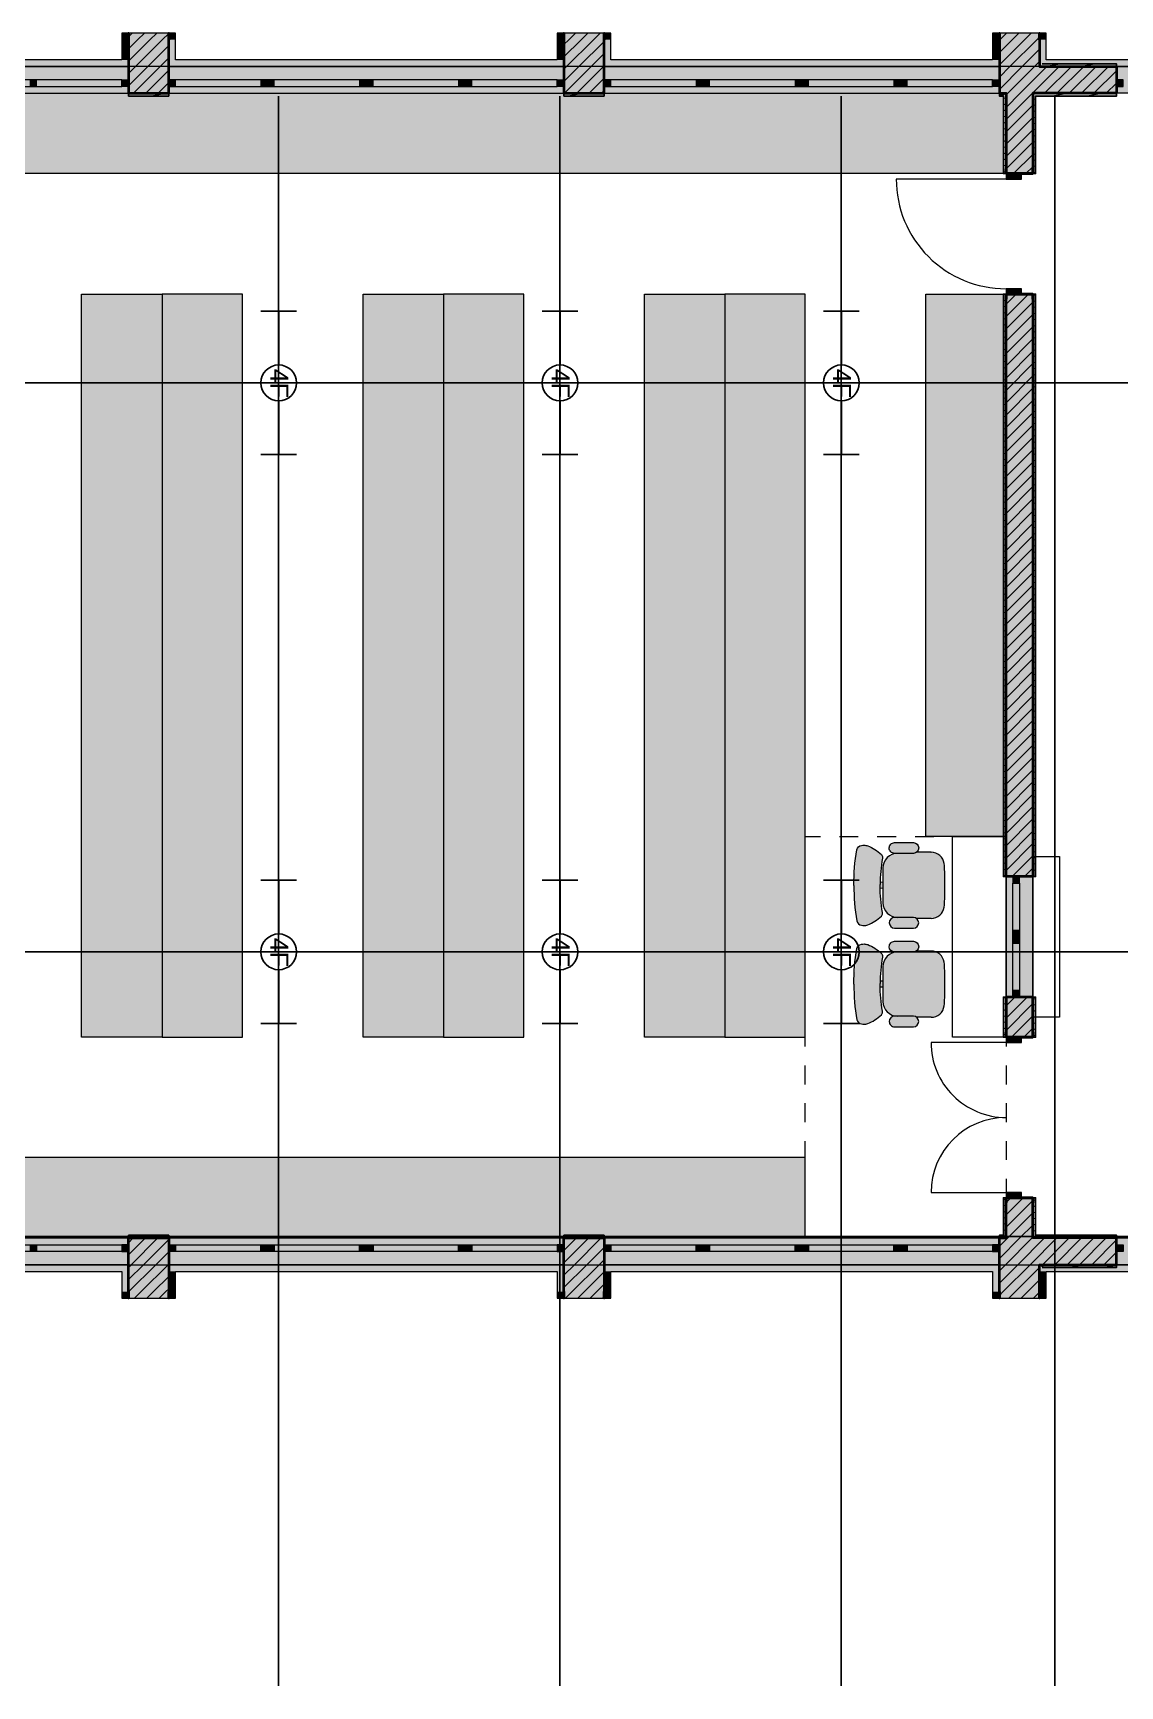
# Model space of a CAD drawing. Header units: inches. Extents: x 99 to 83418, y 65 to 21631.
# Drawn here: x 17715 to 25828, y 7742 to 20088 of the extents above; entities that cross this region are included whole.
import ezdxf

# ---------------------------------------------------------------- set-up
doc = ezdxf.new("R2010")
doc.units = ezdxf.units.IN
doc.header["$MEASUREMENT"] = 0
for name, color, linetype in [('A-Place', 50, 'Continuous'), ('lights', 1, 'Continuous'), ('PDF_Structural - Bearing', 7, 'Continuous')]:
    doc.layers.add(name, color=color, linetype=linetype)
doc.layers.add('PDF_Interior$-$Furniture$', color=7, linetype='Continuous', true_color=0x573938)
doc.styles.get("Standard").update_dxf_attribs({"font": 'arial.ttf'})

# ---------------------------------------------------------------- blocks, each defined once
blk = doc.blocks.new('4feet')
at = {"layer": 'lights'}
for p, q in [((2508, 2040), (2508, 1740)), ((3708, 2040), (3708, 1740)), ((2508, 1890), (2958, 1890)), ((3258, 1890), (3708, 1890))]:
    blk.add_line(p, q, dxfattribs=at)
blk.add_circle((3108, 1890), 150, dxfattribs=at)
at = {"layer": 'lights', "insert": (2990, 1970), "char_height": 150, "attachment_point": 1}
blk.add_mtext_dynamic_manual_height_columns('4F', width=300, gutter_width=12.5, heights=[0], dxfattribs=at)

msp = doc.modelspace()

# ---------------------------------------------------------------- hatches: boundary and pattern name
at = {"layer": 'PDF_Interior$-$Furniture$', "true_color": 0xffffff, "transparency": 33554559}
for points in [[(23863, 13456), (23866, 13449), (23869, 13443), (23874, 13437), (23879, 13432), (23885, 13429), (23892, 13426), (23899, 13424), (23910, 13422), (23922, 13422), (23934, 13424), (23945, 13427), (23999, 13454), (24047, 13492), (24050, 13496), (24053, 13500), (24055, 13505), (24056, 13510), (24056, 13515), (24055, 13520), (24038, 13700), (24059, 13699), (24059, 13592), (24060, 13572), (24065, 13553), (24074, 13536), (24085, 13520), (24099, 13507), (24116, 13496), (24133, 13488), (24152, 13484), (24152, 13482), (24146, 13482), (24139, 13482), (24132, 13480), (24126, 13477), (24120, 13473), (24115, 13468), (24111, 13462), (24108, 13456), (24106, 13449), (24106, 13442), (24106, 13436), (24108, 13429), (24111, 13423), (24115, 13417), (24120, 13412), (24126, 13408), (24132, 13405), (24139, 13403), (24146, 13403), (24286, 13403), (24293, 13403), (24300, 13405), (24306, 13408), (24312, 13412), (24317, 13417), (24321, 13423), (24324, 13430), (24325, 13437), (24326, 13444), (24325, 13451), (24323, 13457), (24320, 13464), (24315, 13469), (24310, 13474), (24417, 13475), (24435, 13476), (24452, 13480), (24468, 13488), (24482, 13498), (24495, 13511), (24505, 13525), (24512, 13541), (24516, 13558), (24521, 13722), (24516, 13885), (24512, 13903), (24505, 13919), (24495, 13933), (24482, 13946), (24468, 13956), (24452, 13963), (24435, 13968), (24417, 13969), (24310, 13970), (24315, 13974), (24320, 13980), (24323, 13986), (24325, 13993), (24326, 14000), (24325, 14007), (24324, 14014), (24321, 14021), (24317, 14027), (24312, 14032), (24306, 14036), (24300, 14039), (24293, 14041), (24286, 14041), (24146, 14041), (24139, 14041), (24132, 14039), (24126, 14036), (24120, 14032), (24115, 14027), (24111, 14021), (24108, 14015), (24106, 14008), (24106, 14001), (24106, 13994), (24108, 13988), (24111, 13981), (24115, 13976), (24120, 13971), (24126, 13967), (24132, 13964), (24139, 13962), (24146, 13961), (24152, 13961), (24152, 13960), (24133, 13956), (24116, 13948), (24099, 13937), (24085, 13924), (24074, 13908), (24065, 13890), (24060, 13872), (24059, 13852), (24059, 13745), (24038, 13744), (24055, 13924), (24056, 13929), (24056, 13934), (24055, 13939), (24053, 13944), (24050, 13948), (24047, 13952), (23999, 13990), (23945, 14017), (23934, 14020), (23922, 14022), (23910, 14022), (23899, 14020), (23892, 14018), (23885, 14015), (23879, 14012), (23874, 14007), (23869, 14001), (23866, 13995), (23863, 13988), (23842, 13722)], [(23863, 12718), (23866, 12711), (23869, 12705), (23874, 12699), (23879, 12695), (23885, 12691), (23892, 12688), (23899, 12687), (23910, 12685), (23922, 12684), (23934, 12686), (23945, 12689), (23999, 12717), (24047, 12755), (24050, 12758), (24053, 12763), (24055, 12767), (24056, 12772), (24056, 12777), (24055, 12782), (24038, 12962), (24059, 12962), (24059, 12854), (24060, 12835), (24065, 12816), (24074, 12798), (24085, 12782), (24099, 12769), (24116, 12758), (24133, 12750), (24152, 12746), (24152, 12745), (24146, 12745), (24139, 12744), (24132, 12742), (24126, 12739), (24120, 12735), (24115, 12730), (24111, 12725), (24108, 12718), (24106, 12712), (24106, 12705), (24106, 12698), (24108, 12691), (24111, 12685), (24115, 12679), (24120, 12674), (24126, 12670), (24132, 12667), (24139, 12666), (24146, 12665), (24286, 12665), (24293, 12666), (24300, 12667), (24306, 12670), (24312, 12675), (24317, 12680), (24321, 12686), (24324, 12692), (24325, 12699), (24326, 12706), (24325, 12713), (24323, 12720), (24320, 12726), (24315, 12732), (24310, 12737), (24417, 12737), (24435, 12738), (24452, 12743), (24468, 12750), (24482, 12760), (24495, 12773), (24505, 12788), (24512, 12804), (24516, 12821), (24521, 12984), (24516, 13148), (24512, 13165), (24505, 13181), (24495, 13196), (24482, 13208), (24468, 13218), (24452, 13226), (24435, 13230), (24417, 13231), (24310, 13232), (24315, 13237), (24320, 13242), (24323, 13249), (24325, 13255), (24326, 13263), (24325, 13270), (24324, 13277), (24321, 13283), (24317, 13289), (24312, 13294), (24306, 13298), (24300, 13301), (24293, 13303), (24286, 13304), (24146, 13304), (24139, 13303), (24132, 13301), (24126, 13298), (24120, 13294), (24115, 13289), (24111, 13284), (24108, 13277), (24106, 13271), (24106, 13264), (24106, 13257), (24108, 13250), (24111, 13244), (24115, 13238), (24120, 13233), (24126, 13229), (24132, 13226), (24139, 13224), (24146, 13224), (24152, 13224), (24152, 13223), (24133, 13218), (24116, 13210), (24099, 13200), (24085, 13186), (24074, 13170), (24065, 13153), (24060, 13134), (24059, 13115), (24059, 13007), (24038, 13007), (24055, 13186), (24056, 13191), (24056, 13196), (24055, 13201), (24053, 13206), (24050, 13210), (24047, 13214), (23999, 13252), (23945, 13279), (23934, 13283), (23922, 13284), (23910, 13284), (23899, 13282), (23892, 13280), (23885, 13278), (23879, 13274), (23874, 13269), (23869, 13264), (23866, 13257), (23863, 13250), (23842, 12984)]]:
    msp.add_hatch(color=7, dxfattribs=at).paths.add_polyline_path(points)

# ---------------------------------------------------------------- linework, layer by layer
at = {"layer": 'A-Place'}
for p, q in [((19548, 19618), (19548, 7742)), ((21648, 19618), (21648, 7742)), ((23748, 19618), (23748, 7742)), ((25342, 19618), (25342, 7742)), ((31678, 17475), (7459, 17475)), ((31538, 13225), (7459, 13225)), ((41009, 11100), (7459, 11100))]:
    msp.add_line(p, q, dxfattribs=at)
at = {"layer": 'PDF_Interior$-$Furniture$', "color": 126, "lineweight": 25, "true_color": 0x008060}
for points in [[(25248, 19858), (25803, 19858), (25803, 19838), (25228, 19838)], [(25248, 10868), (25803, 10868), (25803, 10888), (25228, 10888)]]:
    msp.add_lwpolyline(points, dxfattribs=at)
at = {"layer": 'PDF_Interior$-$Furniture$', "color": 121, "lineweight": 13, "true_color": 0x80ffdf}
for points in [[(25392, 19858), (25279, 19838)], [(25652, 19858), (25538, 19838)], [(25803, 19839), (25797, 19838)], [(18428, 19635), (18444, 19638)], [(18589, 19618), (18703, 19638)], [(21699, 19618), (21813, 19638)], [(25181, 19638), (25178, 19638), (25178, 19638)], [(25441, 19638), (25327, 19618)], [(25700, 19638), (25586, 19618)], [(21958, 19618), (21978, 19622)], [(24978, 19602), (24958, 19599)], [(24978, 19557), (24958, 19553)], [(24978, 19511), (24958, 19507)], [(25198, 19595), (25178, 19592)], [(25198, 19550), (25178, 19546)], [(24978, 19465), (24958, 19462)], [(24978, 19419), (24958, 19416)], [(25198, 19504), (25178, 19500)], [(25198, 19458), (25178, 19455)], [(25198, 19413), (25178, 19409)], [(24978, 19374), (24958, 19370)], [(24978, 19328), (24958, 19325)], [(24978, 19282), (24958, 19279)], [(25198, 19367), (25178, 19363)], [(25198, 19321), (25178, 19318)], [(25198, 19275), (25178, 19272)], [(24978, 19237), (24958, 19233)], [(24978, 19191), (24958, 19187)], [(24978, 19145), (24958, 19142)], [(25198, 19230), (25178, 19226)], [(25198, 19184), (25178, 19181)], [(25198, 19138), (25178, 19135)], [(24978, 19100), (24958, 19096)], [(24978, 19054), (24958, 19050)], [(25198, 19093), (25178, 19089)], [(25198, 19047), (25178, 19043)], [(24958, 18137), (24967, 18138)], [(24958, 18091), (24978, 18094)], [(24958, 18045), (24978, 18049)], [(25178, 18130), (25198, 18133)], [(25178, 18084), (25198, 18087)], [(25178, 18038), (25198, 18042)], [(24958, 17999), (24978, 18003)], [(24958, 17954), (24978, 17957)], [(24958, 17908), (24978, 17912)], [(25178, 17993), (25198, 17996)], [(25178, 17947), (25198, 17950)], [(25178, 17901), (25198, 17905)], [(24958, 17862), (24978, 17866)], [(24958, 17817), (24978, 17820)], [(25178, 17855), (25198, 17859)], [(25178, 17810), (25198, 17813)], [(24958, 17771), (24978, 17774)], [(24958, 17725), (24978, 17729)], [(24958, 17680), (24978, 17683)], [(25178, 17764), (25198, 17768)], [(25178, 17718), (25198, 17722)], [(25178, 17673), (25198, 17676)], [(24958, 17634), (24978, 17637)], [(24958, 17588), (24978, 17592)], [(24958, 17542), (24978, 17546)], [(25178, 17627), (25198, 17630)], [(25178, 17581), (25198, 17585)], [(25178, 17536), (25198, 17539)], [(24958, 17497), (24978, 17500)], [(24958, 17451), (24978, 17455)], [(24958, 17405), (24978, 17409)], [(25178, 17490), (25198, 17493)], [(25178, 17444), (25198, 17448)], [(24958, 17360), (24978, 17363)], [(24958, 17314), (24978, 17318)], [(25178, 17398), (25198, 17402)], [(25178, 17353), (25198, 17356)], [(25178, 17307), (25198, 17311)], [(24958, 17268), (24978, 17272)], [(24958, 17223), (24978, 17226)], [(24958, 17177), (24978, 17180)], [(25178, 17261), (25198, 17265)], [(25178, 17216), (25198, 17219)], [(25178, 17170), (25198, 17174)], [(24958, 17131), (24978, 17135)], [(24958, 17086), (24978, 17089)], [(24958, 17040), (24978, 17043)], [(25178, 17124), (25198, 17128)], [(25178, 17079), (25198, 17082)], [(24958, 16994), (24978, 16998)], [(24958, 16948), (24978, 16952)], [(25178, 17033), (25198, 17036)], [(25178, 16987), (25198, 16991)], [(25178, 16942), (25198, 16945)], [(24958, 16903), (24978, 16906)], [(24958, 16857), (24978, 16861)], [(24958, 16811), (24978, 16815)], [(25178, 16896), (25198, 16899)], [(25178, 16850), (25198, 16854)], [(25178, 16804), (25198, 16808)], [(24958, 16766), (24978, 16769)], [(24958, 16720), (24978, 16724)], [(24958, 16674), (24978, 16678)], [(25178, 16759), (25198, 16762)], [(25178, 16713), (25198, 16717)], [(25178, 16667), (25198, 16671)], [(24958, 16629), (24978, 16632)], [(24958, 16583), (24978, 16586)], [(25178, 16622), (25198, 16625)], [(25178, 16576), (25198, 16580)], [(24958, 16537), (24978, 16541)], [(24958, 16492), (24978, 16495)], [(24958, 16446), (24978, 16449)], [(25178, 16530), (25198, 16534)], [(25178, 16485), (25198, 16488)], [(25178, 16439), (25198, 16442)], [(24958, 16400), (24978, 16404)], [(24958, 16354), (24978, 16358)], [(24958, 16309), (24978, 16312)], [(25178, 16393), (25198, 16397)], [(25178, 16348), (25198, 16351)], [(25178, 16302), (25198, 16305)], [(24958, 16263), (24978, 16267)], [(24958, 16217), (24978, 16221)], [(24958, 16172), (24978, 16175)], [(25178, 16256), (25198, 16260)], [(25178, 16210), (25198, 16214)], [(24958, 16126), (24978, 16129)], [(24958, 16080), (24978, 16084)], [(25178, 16165), (25198, 16168)], [(25178, 16119), (25198, 16123)], [(25178, 16073), (25198, 16077)], [(24958, 16035), (24978, 16038)], [(24958, 15989), (24978, 15992)], [(24958, 15943), (24978, 15947)], [(25178, 16028), (25198, 16031)], [(25178, 15982), (25198, 15986)], [(25178, 15936), (25198, 15940)], [(24958, 15897), (24978, 15901)], [(24958, 15852), (24978, 15855)], [(24958, 15806), (24978, 15810)], [(25178, 15891), (25198, 15894)], [(25178, 15845), (25198, 15848)], [(24958, 15760), (24978, 15764)], [(24958, 15715), (24978, 15718)], [(25178, 15799), (25198, 15803)], [(25178, 15754), (25198, 15757)], [(25178, 15708), (25198, 15711)], [(24958, 15669), (24978, 15673)], [(24958, 15623), (24978, 15627)], [(24958, 15578), (24978, 15581)], [(25178, 15662), (25198, 15666)], [(25178, 15616), (25198, 15620)], [(25178, 15571), (25198, 15574)], [(24958, 15532), (24978, 15535)], [(24958, 15486), (24978, 15490)], [(24958, 15441), (24978, 15444)], [(25178, 15525), (25198, 15529)], [(25178, 15479), (25198, 15483)], [(25178, 15434), (25198, 15437)], [(24958, 15395), (24978, 15398)], [(24958, 15349), (24978, 15353)], [(25178, 15388), (25198, 15391)], [(25178, 15342), (25198, 15346)], [(24958, 15303), (24978, 15307)], [(24958, 15258), (24978, 15261)], [(24958, 15212), (24978, 15216)], [(25178, 15297), (25198, 15300)], [(25178, 15251), (25198, 15254)], [(25178, 15205), (25198, 15209)], [(24958, 15166), (24978, 15170)], [(24958, 15121), (24978, 15124)], [(24958, 15075), (24978, 15079)], [(25178, 15159), (25198, 15163)], [(25178, 15114), (25198, 15117)], [(25178, 15068), (25198, 15072)], [(24958, 15029), (24978, 15033)], [(24958, 14984), (24978, 14987)], [(24958, 14938), (24978, 14941)], [(25178, 15022), (25198, 15026)], [(25178, 14977), (25198, 14980)], [(24958, 14892), (24978, 14896)], [(24958, 14847), (24978, 14850)], [(25178, 14931), (25198, 14935)], [(25178, 14885), (25198, 14889)], [(25178, 14840), (25198, 14843)], [(24958, 14801), (24978, 14804)], [(24958, 14755), (24978, 14759)], [(24958, 14709), (24978, 14713)], [(25178, 14794), (25198, 14797)], [(25178, 14748), (25198, 14752)], [(25178, 14703), (25198, 14706)], [(24958, 14664), (24978, 14667)], [(24958, 14618), (24978, 14622)], [(24958, 14572), (24978, 14576)], [(25178, 14657), (25198, 14660)], [(25178, 14611), (25198, 14615)], [(25178, 14565), (25198, 14569)], [(24958, 14527), (24978, 14530)], [(24958, 14481), (24978, 14484)], [(25178, 14520), (25198, 14523)], [(25178, 14474), (25198, 14478)], [(24958, 14435), (24978, 14439)], [(24958, 14390), (24978, 14393)], [(24958, 14344), (24978, 14347)], [(25178, 14428), (25198, 14432)], [(25178, 14383), (25198, 14386)], [(25178, 14337), (25198, 14341)], [(24958, 14298), (24978, 14302)], [(24958, 14253), (24978, 14256)], [(24958, 14207), (24978, 14210)], [(25178, 14291), (25198, 14295)], [(25178, 14246), (25198, 14249)], [(25178, 14200), (25198, 14203)], [(24958, 14161), (24978, 14165)], [(24958, 14115), (24978, 14119)], [(25178, 14154), (25198, 14158)], [(25178, 14109), (25198, 14112)], [(24958, 14070), (24978, 14073)], [(24958, 14024), (24978, 14028)], [(24958, 13978), (24978, 13982)], [(25178, 14063), (25198, 14066)], [(25178, 14017), (25198, 14021)], [(25178, 13971), (25198, 13975)], [(24958, 13933), (24978, 13936)], [(24958, 13887), (24978, 13890)], [(24958, 13841), (24978, 13845)], [(25178, 13926), (25198, 13929)], [(25178, 13880), (25198, 13884)], [(25178, 13834), (25198, 13838)], [(24958, 13796), (24978, 13799)], [(25178, 13789), (25198, 13792)], [(24958, 12882), (24978, 12885)], [(25178, 12875), (25198, 12878)], [(24958, 12836), (24978, 12840)], [(24958, 12790), (24978, 12794)], [(24958, 12745), (24978, 12748)], [(25178, 12829), (25198, 12833)], [(25178, 12783), (25198, 12787)], [(25178, 12738), (25198, 12741)], [(24958, 12699), (24978, 12702)], [(24958, 12653), (24978, 12657)], [(24958, 12608), (24978, 12611)], [(25178, 12692), (25198, 12696)], [(25178, 12646), (25198, 12650)], [(25178, 12601), (25198, 12604)], [(24978, 11377), (24958, 11374)], [(25198, 11370), (25178, 11367)], [(24978, 11332), (24958, 11328)], [(24978, 11286), (24958, 11282)], [(24978, 11240), (24958, 11237)], [(25198, 11325), (25178, 11321)], [(25198, 11279), (25178, 11275)], [(24978, 11195), (24958, 11191)], [(24978, 11149), (24958, 11145)], [(25198, 11233), (25178, 11230)], [(25198, 11188), (25178, 11184)], [(25198, 11142), (25178, 11138)], [(18428, 11091), (18528, 11108)], [(18673, 11088), (18728, 11098)], [(21783, 11088), (21897, 11108)], [(24978, 11103), (24965, 11101), (24928, 11094)], [(25184, 11094), (25178, 11093)], [(25265, 11108), (25184, 11094)], [(25525, 11108), (25411, 11088)], [(25784, 11108), (25670, 11088)], [(25313, 10888), (25241, 10875)], [(25573, 10888), (25459, 10868)], [(25803, 10883), (25718, 10868)]]:
    msp.add_lwpolyline(points, dxfattribs=at)
at = {"layer": 'PDF_Interior$-$Furniture$', "lineweight": 13}
for points in [[(24978, 19038), (12178, 19038), (12178, 19638), (24978, 19638)], [(18078, 12588), (18078, 18138), (18678, 18138), (18678, 12588)], [(19278, 18138), (18678, 18138), (18678, 12588), (19278, 12588)], [(20178, 12588), (20178, 18138), (20778, 18138), (20778, 12588)], [(21378, 18138), (20778, 18138), (20778, 12588), (21378, 12588)], [(22278, 12588), (22278, 18138), (22878, 18138), (22878, 12588)], [(23478, 18138), (22878, 18138), (22878, 12588), (23478, 12588)], [(24378, 14088), (24378, 18138), (24978, 18138), (24978, 14088)], [(12178, 11688), (12178, 11088), (23478, 11088), (23478, 11688)]]:
    msp.add_lwpolyline(points, close=True, dxfattribs=at)
at = {"layer": 'PDF_Interior$-$Furniture$', "color": 126, "lineweight": 25, "true_color": 0x008060}
for points in [[(18728, 19638), (18428, 19638), (18428, 19618), (18728, 19618)], [(21978, 19638), (21678, 19638), (21678, 19618), (21978, 19618)], [(24958, 19618), (24958, 19038), (24978, 19038), (24978, 19638), (24928, 19638), (24928, 19618)], [(25178, 19638), (25178, 19038), (25198, 19038), (25198, 19618), (25803, 19618), (25803, 19638)], [(24978, 18138), (24978, 13788), (24958, 13788), (24958, 18138)], [(25178, 18138), (25178, 13788), (25198, 13788), (25198, 18138)], [(24978, 12888), (24978, 12588), (24958, 12588), (24958, 12888)], [(25178, 12888), (25178, 12588), (25198, 12588), (25198, 12888)], [(24978, 11088), (24928, 11088), (24928, 11108), (24958, 11108), (24958, 11388), (24978, 11388)], [(25178, 11088), (25803, 11088), (25803, 11108), (25198, 11108), (25198, 11388), (25178, 11388)], [(18728, 11088), (18428, 11088), (18428, 11108), (18728, 11108)], [(21978, 11088), (21678, 11088), (21678, 11108), (21978, 11108)]]:
    msp.add_lwpolyline(points, close=True, dxfattribs=at)
at = {"layer": 'PDF_Interior$-$Furniture$', "lineweight": 13}
for points in [[(23842, 13722, -0.039228), (23863, 13988, -0.311138), (23899, 14020, -0.06215), (23918, 14022, -0.093193), (23945, 14017, -0.106305), (24047, 13952, -0.204337), (24056, 13931, -0.061465), (24055, 13924, 0.044321), (24038, 13728)], [(24168, 13961, 0.414015), (24059, 13852), (24059, 13722), (24059, 13592, 0.414185), (24168, 13482)], [(24419, 13475, 0.375327), (24516, 13558, 0.025346), (24522, 13681, 0.008292), (24521, 13722, 0.008283), (24522, 13763, 0.025356), (24516, 13885, 0.375327), (24419, 13969)], [(23842, 13722, 0.039224), (23863, 13456, 0.311752), (23899, 13424, 0.064119), (23918, 13422, 0.093194), (23945, 13427, 0.106289), (24047, 13492, 0.204999), (24056, 13513, 0.060079), (24055, 13520, -0.044321), (24038, 13716)], [(23842, 12985, -0.039224), (23863, 13250, -0.311716), (23899, 13282, -0.064117), (23918, 13284, -0.093154), (23945, 13279, -0.106281), (24047, 13214, -0.204745), (24056, 13193, -0.060322), (24055, 13186, 0.044316), (24038, 12990)], [(24168, 13224, 0.414188), (24059, 13115), (24059, 12984), (24059, 12854, 0.414183), (24168, 12745)], [(24419, 12737, 0.375327), (24516, 12821, 0.025362), (24522, 12944, 0.008293), (24521, 12984, 0.008293), (24522, 13025, 0.025346), (24516, 13148, 0.375323), (24419, 13231)], [(23842, 12984, 0.039235), (23863, 12718, 0.312348), (23899, 12687, 0.064178), (23918, 12684, 0.093194), (23945, 12689, 0.106297), (24047, 12755, 0.205422), (24056, 12775, 0.061442), (24055, 12782, -0.044287), (24038, 12978)]]:
    msp.add_lwpolyline(points, format="xyb", dxfattribs=at)
for points in [[(24326, 14001, -0.414162), (24286, 13961), (24145, 13961, -0.414423), (24106, 14001, -0.414424), (24146, 14041), (24286, 14041, -0.414162)], [(24146, 13403), (24286, 13403, 0.413689), (24326, 13442, 0.413902), (24286, 13482), (24145, 13482, 0.414163), (24106, 13442, 0.413951)], [(24326, 13264, -0.413902), (24286, 13224), (24145, 13224, -0.414163), (24106, 13264, -0.414417), (24146, 13304), (24286, 13304, -0.414155)], [(24146, 12665), (24286, 12665, 0.414162), (24326, 12705, 0.41391), (24286, 12745), (24145, 12745, 0.414171), (24106, 12705, 0.414423)]]:
    msp.add_lwpolyline(points, format="xyb", close=True, dxfattribs=at)
for points in [[(24417, 13969), (24310, 13970)], [(24059, 13745), (24038, 13744)], [(24059, 13699), (24038, 13700)], [(24417, 13475), (24310, 13474)], [(24417, 13231), (24310, 13232)], [(24059, 13007), (24038, 13007)], [(24059, 12962), (24038, 12962)], [(24417, 12737), (24310, 12737)]]:
    msp.add_lwpolyline(points, dxfattribs=at)
for points in [[(24417, 13969), (24418, 13969), (24419, 13969), (24419, 13969)], [(23842, 13722), (23842, 13722), (23842, 13722), (23842, 13722)], [(23842, 13722), (23842, 13722), (23842, 13722), (23842, 13722)], [(24038, 13722), (24038, 13724), (24038, 13726), (24038, 13728)], [(24038, 13716), (24038, 13718), (24038, 13720), (24038, 13722)], [(24419, 13475), (24419, 13475), (24418, 13475), (24417, 13475)], [(24417, 13231), (24418, 13231), (24419, 13231), (24419, 13231)], [(23842, 12984), (23842, 12984), (23842, 12985), (23842, 12985)], [(23842, 12984), (23842, 12984), (23842, 12984), (23842, 12984)], [(24038, 12984), (24038, 12986), (24038, 12988), (24038, 12990)], [(24038, 12978), (24038, 12980), (24038, 12982), (24038, 12984)], [(24419, 12737), (24419, 12737), (24418, 12737), (24417, 12737)]]:
    msp.add_open_spline(points, degree=3, dxfattribs=at)
at = {"layer": 'PDF_Interior$-$Furniture$', "color": 7, "lineweight": 0, "true_color": 0xffffff, "transparency": 33554559}
for points in [[(25803, 19838), (25803, 19858), (25228, 19838), (25248, 19858)], [(24978, 19038), (12178, 19038), (24978, 19638), (12178, 19638)], [(18728, 19638), (18428, 19638), (18728, 19618), (18428, 19618)], [(21978, 19638), (21678, 19638), (21978, 19618), (21678, 19618)], [(24928, 19638), (24928, 19618), (24978, 19638), (24958, 19618)], [(24958, 19618), (24958, 19038), (24978, 19638), (24978, 19038)], [(25178, 19638), (25178, 19038), (25198, 19618), (25198, 19038)], [(25178, 19638), (25198, 19618), (25803, 19638), (25803, 19618)], [(18078, 12588), (18078, 18138), (18678, 12588), (18678, 18138)], [(19278, 12588), (19278, 18138), (18678, 12588), (18678, 18138)], [(20178, 12588), (20178, 18138), (20778, 12588), (20778, 18138)], [(21378, 12588), (21378, 18138), (20778, 12588), (20778, 18138)], [(22278, 12588), (22278, 18138), (22878, 12588), (22878, 18138)], [(23478, 12588), (23478, 18138), (22878, 12588), (22878, 18138)], [(24378, 14088), (24378, 18138), (24978, 14088), (24978, 18138)], [(24958, 18138), (24958, 13788), (24978, 18138), (24978, 13788)], [(25178, 18138), (25178, 13788), (25198, 18138), (25198, 13788)], [(24958, 12888), (24958, 12588), (24978, 12888), (24978, 12588)], [(25178, 12888), (25178, 12588), (25198, 12888), (25198, 12588)], [(23478, 11688), (12178, 11688), (23478, 11088), (12178, 11088)], [(24978, 11388), (24958, 11388), (24978, 11088), (24958, 11108)], [(25178, 11088), (25198, 11108), (25178, 11388), (25198, 11388)], [(18728, 11108), (18428, 11108), (18728, 11088), (18428, 11088)], [(21978, 11108), (21678, 11108), (21978, 11088), (21678, 11088)], [(24978, 11088), (24958, 11108), (24928, 11088), (24928, 11108)], [(25803, 11088), (25803, 11108), (25178, 11088), (25198, 11108)], [(25228, 10888), (25248, 10868), (25803, 10888), (25803, 10868)]]:
    msp.add_solid(points, dxfattribs=at)
at = {"layer": 'PDF_Structural - Bearing', "color": 251, "lineweight": 18, "true_color": 0x6a6a6a}
for points in [[(18728, 20088), (18428, 20088), (18378, 20088), (18378, 19888), (15528, 19888), (15528, 20038), (15528, 20088), (15178, 20088)], [(15478, 20038), (15478, 19838), (15528, 19838), (18428, 19838), (18428, 19888), (18428, 20038)], [(21978, 20088), (21678, 20088), (21628, 20088), (21628, 19888), (18778, 19888), (18778, 20038), (18778, 20088), (18428, 20088)], [(18728, 20038), (18728, 19838), (18778, 19838), (21678, 19838), (21678, 19888), (21678, 20038)], [(25228, 20088), (24928, 20088), (24878, 20088), (24878, 19888), (22028, 19888), (22028, 20038), (22028, 20088), (21678, 20088)], [(21978, 20038), (21978, 19838), (22028, 19838), (24928, 19838), (24928, 19888), (24928, 20038)], [(28478, 20088), (28178, 20088), (28128, 20088), (28128, 19888), (25278, 19888), (25278, 20038), (25278, 20088), (24928, 20088)], [(25228, 20038), (25228, 19838), (25278, 19838), (28178, 19838), (28178, 19888), (28178, 20038)], [(18428, 10688), (18428, 10888), (18378, 10888), (15478, 10888), (15478, 10838), (15478, 10688)], [(21678, 10688), (21678, 10888), (21628, 10888), (18728, 10888), (18728, 10838), (18728, 10688)], [(24928, 10688), (24928, 10888), (24878, 10888), (21978, 10888), (21978, 10838), (21978, 10688)], [(24928, 10638), (25228, 10638), (25278, 10638), (25278, 10838), (28128, 10838), (28128, 10688), (28128, 10638), (28528, 10638), (28528, 10688), (28528, 10888), (28478, 10888), (28478, 10688)], [(28178, 10688), (28178, 10888), (28128, 10888), (25228, 10888), (25228, 10838), (25228, 10688)], [(15178, 10638), (15478, 10638), (15528, 10638), (15528, 10838), (18378, 10838), (18378, 10688), (18378, 10638), (18728, 10638)], [(18428, 10638), (18728, 10638), (18778, 10638), (18778, 10838), (21628, 10838), (21628, 10688), (21628, 10638), (21978, 10638)], [(21678, 10638), (21978, 10638), (22028, 10638), (22028, 10838), (24878, 10838), (24878, 10688), (24878, 10638), (25228, 10638)]]:
    msp.add_lwpolyline(points, dxfattribs=at)
at = {"layer": 'PDF_Structural - Bearing', "lineweight": 35}
for points in [[(18428, 20038), (18428, 20088), (18428, 20038), (18428, 19838), (18428, 19738), (18428, 19688), (18428, 19638), (18728, 19638), (18728, 19688), (18728, 19738), (18728, 19838), (18728, 20038), (18728, 20088), (18728, 20038)], [(21678, 20038), (21678, 20088), (21678, 20038), (21678, 19838), (21678, 19738), (21678, 19688), (21678, 19638), (21978, 19638), (21978, 19688), (21978, 19738), (21978, 19838), (21978, 20038), (21978, 20088), (21978, 20038)], [(24928, 20038), (24928, 20088), (24928, 20038), (24928, 19838), (24928, 19738), (24928, 19688), (24928, 19638), (24978, 19638), (24978, 19038), (25093, 19038), (24978, 19038), (24978, 19075), (24978, 19038)], [(25228, 20038), (25228, 20088), (25228, 20038), (25228, 19838), (25803, 19838), (25803, 19738), (25803, 19688), (25803, 19638), (25178, 19638), (25178, 19038), (25093, 19038), (25178, 19038), (25178, 19075), (25178, 19038)], [(24978, 19075), (24978, 19038), (25093, 19038), (25178, 19038), (25178, 19075)], [(25178, 18138), (25178, 18101), (25178, 18138), (25093, 18138), (25178, 18138), (25178, 13788), (25078, 13788), (25028, 13788), (24978, 13788), (24978, 18138), (25093, 18138), (24978, 18138), (24978, 18101), (24978, 18138)], [(24978, 18101), (24978, 18138), (25093, 18138), (25178, 18138), (25178, 18101)], [(25178, 12588), (25178, 12625), (25178, 12588), (25093, 12588), (25178, 12588), (25178, 12888), (25078, 12888), (25028, 12888), (24978, 12888), (24978, 12588), (25093, 12588), (24978, 12588), (24978, 12625), (24978, 12588)], [(24978, 12625), (24978, 12588), (25093, 12588), (25178, 12588), (25178, 12625)], [(24928, 10688), (24928, 10638), (24928, 10688), (24928, 10888), (24928, 10988), (24928, 11038), (24928, 11088), (24978, 11088), (24978, 11388), (25093, 11388), (24978, 11388), (24978, 11351), (24978, 11388)], [(24978, 11351), (24978, 11388), (25093, 11388), (25178, 11388), (25178, 11351)], [(25228, 10688), (25228, 10638), (25228, 10688), (25228, 10888), (25803, 10888), (25803, 10988), (25803, 11038), (25803, 11088), (25178, 11088), (25178, 11388), (25093, 11388), (25178, 11388), (25178, 11351), (25178, 11388)], [(18428, 10688), (18428, 10638), (18428, 10688), (18428, 10888), (18428, 10988), (18428, 11038), (18428, 11088), (18728, 11088), (18728, 11038), (18728, 10988), (18728, 10888), (18728, 10688), (18728, 10638), (18728, 10688)], [(21678, 10688), (21678, 10638), (21678, 10688), (21678, 10888), (21678, 10988), (21678, 11038), (21678, 11088), (21978, 11088), (21978, 11038), (21978, 10988), (21978, 10888), (21978, 10688), (21978, 10638), (21978, 10688)]]:
    msp.add_lwpolyline(points, dxfattribs=at)
at = {"layer": 'PDF_Structural - Bearing', "color": 11, "lineweight": 9, "true_color": 0xfe847a}
for points in [[(18428, 19878), (18588, 20038), (18638, 20088)], [(18428, 19970), (18496, 20038), (18546, 20088)], [(18428, 20061), (18454, 20088)], [(18428, 19786), (18480, 19838), (18680, 20038), (18728, 20086)], [(21678, 19818), (21698, 19838), (21898, 20038), (21948, 20088)], [(21678, 19910), (21806, 20038), (21856, 20088)], [(21678, 20002), (21714, 20038), (21764, 20088)], [(21678, 19726), (21790, 19838), (21978, 20026)], [(24928, 19851), (25115, 20038), (25165, 20088)], [(24928, 19943), (25023, 20038), (25073, 20088)], [(24928, 20035), (24931, 20038), (24981, 20088)], [(24928, 19759), (25007, 19838), (25207, 20038), (25228, 20059)], [(18428, 19694), (18572, 19838), (18728, 19994)], [(18464, 19638), (18664, 19838), (18728, 19902)], [(21681, 19638), (21881, 19838), (21978, 19935)], [(24928, 19667), (25099, 19838), (25228, 19967)], [(18556, 19638), (18728, 19810)], [(21773, 19638), (21973, 19838), (21978, 19843)], [(24978, 19625), (24991, 19638), (25191, 19838), (25228, 19875)], [(24978, 19442), (25175, 19638), (25375, 19838)], [(24978, 19533), (25083, 19638), (25283, 19838)], [(25266, 19638), (25466, 19838)], [(25358, 19638), (25558, 19838)], [(25450, 19638), (25650, 19838)], [(25542, 19638), (25742, 19838)], [(25634, 19638), (25803, 19807)], [(18648, 19638), (18728, 19718)], [(21865, 19638), (21978, 19751)], [(21957, 19638), (21978, 19659)], [(25726, 19638), (25803, 19715)], [(24978, 19350), (25178, 19550)], [(24978, 19258), (25178, 19458)], [(24978, 19166), (25178, 19366)], [(24978, 19074), (25178, 19274)], [(25034, 19038), (25178, 19182)], [(25126, 19038), (25178, 19090)], [(24978, 17971), (25145, 18138)], [(24978, 18063), (25053, 18138)], [(24978, 17879), (25178, 18079)], [(24978, 17787), (25178, 17987)], [(24978, 17695), (25178, 17895)], [(24978, 17603), (25178, 17803)], [(24978, 17511), (25178, 17711)], [(24978, 17419), (25178, 17619)], [(24978, 17327), (25178, 17527)], [(24978, 17235), (25178, 17435)], [(24978, 17143), (25178, 17343)], [(24978, 17052), (25178, 17252)], [(24978, 16960), (25178, 17160)], [(24978, 16868), (25178, 17068)], [(24978, 16776), (25178, 16976)], [(24978, 16684), (25178, 16884)], [(24978, 16592), (25178, 16792)], [(24978, 16500), (25178, 16700)], [(24978, 16408), (25178, 16608)], [(24978, 16316), (25178, 16516)], [(24978, 16224), (25178, 16424)], [(24978, 16132), (25178, 16332)], [(24978, 16040), (25178, 16240)], [(24978, 15948), (25178, 16148)], [(24978, 15856), (25178, 16056)], [(24978, 15765), (25178, 15965)], [(24978, 15673), (25178, 15873)], [(24978, 15581), (25178, 15781)], [(24978, 15489), (25178, 15689)], [(24978, 15397), (25178, 15597)], [(24978, 15305), (25178, 15505)], [(24978, 15213), (25178, 15413)], [(24978, 15121), (25178, 15321)], [(24978, 15029), (25178, 15229)], [(24978, 14937), (25178, 15137)], [(24978, 14845), (25178, 15045)], [(24978, 14753), (25178, 14953)], [(24978, 14661), (25178, 14861)], [(24978, 14570), (25178, 14770)], [(24978, 14478), (25178, 14678)], [(24978, 14386), (25178, 14586)], [(24978, 14294), (25178, 14494)], [(24978, 14202), (25178, 14402)], [(24978, 14110), (25178, 14310)], [(24978, 14018), (25178, 14218)], [(24978, 13926), (25178, 14126)], [(24978, 13834), (25178, 14034)], [(25024, 13788), (25178, 13942)], [(25116, 13788), (25178, 13850)], [(24978, 12731), (25135, 12888)], [(24978, 12823), (25043, 12888)], [(24978, 12639), (25178, 12839)], [(25019, 12588), (25178, 12747)], [(25111, 12588), (25178, 12655)], [(24978, 11260), (25106, 11388)], [(24978, 11352), (25014, 11388)], [(24978, 11168), (25178, 11368)], [(24928, 11026), (24990, 11088), (25178, 11276)], [(24928, 10934), (25082, 11088), (25178, 11185)], [(18428, 10869), (18447, 10888), (18647, 11088)], [(18428, 10961), (18555, 11088)], [(18428, 11053), (18463, 11088)], [(18428, 10777), (18539, 10888), (18728, 11077)], [(21678, 10810), (21756, 10888), (21956, 11088)], [(21678, 10902), (21864, 11088)], [(21678, 10994), (21772, 11088)], [(21678, 11086), (21680, 11088)], [(21678, 10718), (21848, 10888), (21978, 11018)], [(24928, 10842), (24973, 10888), (25173, 11088), (25178, 11093)], [(24928, 10659), (24957, 10688), (25157, 10888), (25357, 11088)], [(24928, 10751), (25065, 10888), (25265, 11088)], [(25249, 10888), (25449, 11088)], [(25341, 10888), (25541, 11088)], [(25433, 10888), (25633, 11088)], [(25525, 10888), (25725, 11088)], [(25617, 10888), (25803, 11074)], [(18428, 10685), (18431, 10688), (18631, 10888), (18728, 10985)], [(18473, 10638), (18523, 10688), (18723, 10888), (18728, 10893)], [(21690, 10638), (21740, 10688), (21940, 10888), (21978, 10926)], [(24999, 10638), (25049, 10688), (25228, 10867)], [(25709, 10888), (25803, 10982)], [(25801, 10888), (25803, 10890)], [(18565, 10638), (18615, 10688), (18728, 10801)], [(21782, 10638), (21832, 10688), (21978, 10834)], [(21874, 10638), (21924, 10688), (21978, 10742)], [(25091, 10638), (25141, 10688), (25228, 10775)], [(18656, 10638), (18706, 10688), (18728, 10709)], [(21966, 10638), (21978, 10650)], [(25183, 10638), (25228, 10683)]]:
    msp.add_lwpolyline(points, dxfattribs=at)
at = {"layer": 'PDF_Structural - Bearing', "color": 123, "lineweight": 18, "true_color": 0x71cebe}
msp.add_lwpolyline([(11978, 19838), (11978, 10888), (28215, 10888), (28215, 8376), (31690, 8376), (31690, 10888), (38178, 10888), (38178, 19838)], close=True, dxfattribs=at)
at = {"layer": 'PDF_Structural - Bearing', "lineweight": 13}
for points in [[(15478, 19638), (18428, 19638), (18428, 19688), (18428, 19738), (18428, 19688), (18378, 19688), (18378, 19738), (18428, 19738), (18428, 19838), (15478, 19838), (15478, 19738), (15478, 19688)], [(18728, 19638), (21678, 19638), (21678, 19688), (21678, 19738), (21678, 19688), (21628, 19688), (21628, 19738), (21678, 19738), (21678, 19838), (18728, 19838), (18728, 19738), (18728, 19688)], [(21978, 19638), (24928, 19638), (24928, 19688), (24928, 19738), (24928, 19688), (24878, 19688), (24878, 19738), (24928, 19738), (24928, 19838), (21978, 19838), (21978, 19738), (21978, 19688)], [(27603, 19638), (25803, 19638), (25803, 19688), (25803, 19738), (25803, 19688), (25853, 19688), (25853, 19738), (25803, 19738), (25803, 19838), (27603, 19838), (27603, 19738), (27603, 19688)], [(17690, 19688), (17740, 19688), (17740, 19738), (17690, 19738), (17640, 19738), (17640, 19688)], [(18728, 19688), (18778, 19688), (18778, 19738), (18728, 19738)], [(19465, 19688), (19515, 19688), (19515, 19738), (19465, 19738), (19415, 19738), (19415, 19688)], [(20203, 19688), (20253, 19688), (20253, 19738), (20203, 19738), (20153, 19738), (20153, 19688)], [(20940, 19688), (20990, 19688), (20990, 19738), (20940, 19738), (20890, 19738), (20890, 19688)], [(21978, 19688), (22028, 19688), (22028, 19738), (21978, 19738)], [(22715, 19688), (22765, 19688), (22765, 19738), (22715, 19738), (22665, 19738), (22665, 19688)], [(23453, 19688), (23503, 19688), (23503, 19738), (23453, 19738), (23403, 19738), (23403, 19688)], [(24190, 19688), (24240, 19688), (24240, 19738), (24190, 19738), (24140, 19738), (24140, 19688)], [(24578, 14088), (24978, 14088), (24978, 12588), (24578, 12588)], [(25178, 13938), (25378, 13938), (25378, 12738), (25178, 12738)], [(24978, 12888), (24978, 13788), (25028, 13788), (25078, 13788), (25028, 13788), (25028, 13738), (25078, 13738), (25078, 13788), (25178, 13788), (25178, 12888), (25078, 12888), (25028, 12888)], [(25028, 13338), (25028, 13388), (25078, 13388), (25078, 13338), (25078, 13288), (25028, 13288)], [(25028, 12888), (25028, 12938), (25078, 12938), (25078, 12888)], [(15478, 11088), (18428, 11088), (18428, 11038), (18428, 10988), (18428, 11038), (18378, 11038), (18378, 10988), (18428, 10988), (18428, 10888), (15478, 10888), (15478, 10988), (15478, 11038)], [(17690, 11038), (17740, 11038), (17740, 10988), (17690, 10988), (17640, 10988), (17640, 11038)], [(18728, 11088), (21678, 11088), (21678, 11038), (21678, 10988), (21678, 11038), (21628, 11038), (21628, 10988), (21678, 10988), (21678, 10888), (18728, 10888), (18728, 10988), (18728, 11038)], [(18728, 11038), (18778, 11038), (18778, 10988), (18728, 10988)], [(19465, 11038), (19515, 11038), (19515, 10988), (19465, 10988), (19415, 10988), (19415, 11038)], [(20203, 11038), (20253, 11038), (20253, 10988), (20203, 10988), (20153, 10988), (20153, 11038)], [(20940, 11038), (20990, 11038), (20990, 10988), (20940, 10988), (20890, 10988), (20890, 11038)], [(21978, 11088), (24928, 11088), (24928, 11038), (24928, 10988), (24928, 11038), (24878, 11038), (24878, 10988), (24928, 10988), (24928, 10888), (21978, 10888), (21978, 10988), (21978, 11038)], [(21978, 11038), (22028, 11038), (22028, 10988), (21978, 10988)], [(22715, 11038), (22765, 11038), (22765, 10988), (22715, 10988), (22665, 10988), (22665, 11038)], [(23453, 11038), (23503, 11038), (23503, 10988), (23453, 10988), (23403, 10988), (23403, 11038)], [(24190, 11038), (24240, 11038), (24240, 10988), (24190, 10988), (24140, 10988), (24140, 11038)], [(25803, 11088), (27603, 11088), (27603, 11038), (27603, 10988), (27603, 11038), (27553, 11038), (27553, 10988), (27603, 10988), (27603, 10888), (25803, 10888), (25803, 10988), (25803, 11038)], [(25803, 11038), (25853, 11038), (25853, 10988), (25803, 10988)]]:
    msp.add_lwpolyline(points, close=True, dxfattribs=at)
for points in [[(18378, 19738), (17740, 19738)], [(17740, 19688), (18378, 19688)], [(19415, 19738), (18778, 19738)], [(18778, 19688), (19415, 19688)], [(20153, 19738), (19515, 19738)], [(19515, 19688), (20153, 19688)], [(20890, 19738), (20253, 19738)], [(20253, 19688), (20890, 19688)], [(21628, 19738), (20990, 19738)], [(20990, 19688), (21628, 19688)], [(22665, 19738), (22028, 19738)], [(22028, 19688), (22665, 19688)], [(23403, 19738), (22765, 19738)], [(22765, 19688), (23403, 19688)], [(24140, 19738), (23503, 19738)], [(23503, 19688), (24140, 19688)], [(24878, 19738), (24240, 19738)], [(24240, 19688), (24878, 19688)], [(23478, 13929), (23478, 14088), (23593, 14088)], [(23734, 14088), (23875, 14088)], [(24016, 14088), (24157, 14088)], [(24299, 14088), (24440, 14088)], [(24581, 14088), (24722, 14088)], [(24863, 14088), (24978, 14088), (24978, 13929)], [(23478, 13646), (23478, 13788)], [(24978, 13788), (24978, 13646)], [(25028, 13388), (25028, 13738)], [(25078, 13738), (25078, 13388)], [(23478, 13364), (23478, 13505)], [(24978, 13505), (24978, 13364)], [(23478, 13082), (23478, 13223)], [(24978, 13223), (24978, 13082)], [(25028, 12938), (25028, 13288)], [(25078, 13288), (25078, 12938)], [(23478, 12800), (23478, 12941)], [(24978, 12941), (24978, 12800)], [(23478, 12518), (23478, 12659)], [(24978, 12659), (24978, 12518)], [(23478, 12235), (23478, 12376)], [(24978, 12376), (24978, 12235)], [(23478, 11953), (23478, 12094)], [(24978, 12094), (24978, 11953)], [(23478, 11671), (23478, 11812)], [(24978, 11812), (24978, 11671)], [(23478, 11389), (23478, 11530)], [(24978, 11530), (24978, 11389)], [(23593, 11088), (23478, 11088), (23478, 11248)], [(24978, 11248), (24978, 11088), (24863, 11088)], [(17740, 11038), (18378, 11038)], [(18378, 10988), (17740, 10988)], [(18778, 11038), (19415, 11038)], [(19415, 10988), (18778, 10988)], [(19515, 11038), (20153, 11038)], [(20153, 10988), (19515, 10988)], [(20253, 11038), (20890, 11038)], [(20890, 10988), (20253, 10988)], [(20990, 11038), (21628, 11038)], [(21628, 10988), (20990, 10988)], [(22028, 11038), (22665, 11038)], [(22665, 10988), (22028, 10988)], [(22765, 11038), (23403, 11038)], [(23403, 10988), (22765, 10988)], [(23503, 11038), (24140, 11038)], [(24140, 10988), (23503, 10988)], [(23875, 11088), (23734, 11088)], [(24157, 11088), (24016, 11088)], [(24240, 11038), (24878, 11038)], [(24878, 10988), (24240, 10988)], [(24440, 11088), (24299, 11088)], [(24722, 11088), (24581, 11088)]]:
    msp.add_lwpolyline(points, dxfattribs=at)
at = {"layer": 'PDF_Structural - Bearing', "color": 30, "lineweight": 20, "true_color": 0xff6600}
for points in [[(24978, 19038), (24978, 18998), (25093, 18998), (25093, 19038)], [(25093, 18138), (25093, 18178), (24978, 18178), (24978, 18138)], [(24978, 12588), (24978, 12548), (25093, 12548), (25093, 12588)], [(25093, 11388), (25093, 11428), (24978, 11428), (24978, 11388)]]:
    msp.add_lwpolyline(points, close=True, dxfattribs=at)
at = {"layer": 'PDF_Structural - Bearing', "color": 30, "lineweight": 18, "true_color": 0xff6600}
for points in [[(24978, 18998), (24158, 18998, 0.414238), (24978, 18178)], [(24978, 12548), (24418, 12548, 0.414241), (24978, 11988, 0.414208), (24418, 11428), (24978, 11428)]]:
    msp.add_lwpolyline(points, format="xyb", dxfattribs=at)
at = {"layer": 'PDF_Structural - Bearing', "color": 7, "lineweight": 0, "true_color": 0xffffff, "transparency": 33554559}
for points in [[(18378, 20038), (18378, 20088), (18428, 20038)], [(18378, 20088), (18428, 20088), (18428, 20038)], [(18378, 20038), (18428, 20038), (18378, 19888), (18428, 19888)], [(18728, 20088), (18728, 20038), (18428, 20088), (18428, 20038)], [(18428, 20038), (18728, 20038), (18428, 19838), (18728, 19838)], [(18728, 20088), (18778, 20088), (18728, 20038)], [(18728, 20038), (18778, 20088), (18778, 20038)], [(18728, 20038), (18778, 20038), (18728, 19838), (18778, 19838)], [(21628, 20038), (21628, 20088), (21678, 20038)], [(21628, 20088), (21678, 20088), (21678, 20038)], [(21628, 20038), (21678, 20038), (21628, 19888), (21678, 19888)], [(21978, 20088), (21978, 20038), (21678, 20088), (21678, 20038)], [(21678, 20038), (21978, 20038), (21678, 19838), (21978, 19838)], [(21978, 20088), (22028, 20088), (21978, 20038)], [(21978, 20038), (22028, 20088), (22028, 20038)], [(21978, 20038), (22028, 20038), (21978, 19838), (22028, 19838)], [(24878, 20038), (24878, 20088), (24928, 20038)], [(24878, 20088), (24928, 20088), (24928, 20038)], [(24878, 20038), (24928, 20038), (24878, 19888), (24928, 19888)], [(25228, 20088), (25228, 20038), (24928, 20088), (24928, 20038)], [(24928, 20038), (25228, 20038), (24928, 19838), (25228, 19838)], [(25228, 20088), (25278, 20088), (25228, 20038)], [(25228, 20038), (25278, 20088), (25278, 20038)], [(25228, 20038), (25278, 20038), (25228, 19838), (25278, 19838)], [(15528, 19838), (15528, 19888), (18428, 19838), (18428, 19888)], [(18778, 19838), (18778, 19888), (21678, 19838), (21678, 19888)], [(22028, 19838), (22028, 19888), (24928, 19838), (24928, 19888)], [(25278, 19838), (25278, 19888), (28178, 19838), (28178, 19888)], [(15478, 19838), (18428, 19838), (15478, 19638), (18428, 19638)], [(18428, 19838), (18728, 19838), (18428, 19638), (18728, 19638)], [(18728, 19838), (21678, 19838), (18728, 19638), (21678, 19638)], [(21678, 19838), (21978, 19838), (21678, 19638), (21978, 19638)], [(21978, 19838), (24928, 19838), (21978, 19638), (24928, 19638)], [(24928, 19838), (25803, 19838), (24928, 19638), (25803, 19638)], [(27603, 19838), (27603, 19638), (25803, 19838), (25803, 19638)], [(17690, 19688), (17740, 19688), (17690, 19738), (17740, 19738)], [(18378, 19738), (17740, 19738), (18378, 19688), (17740, 19688)], [(18428, 19738), (18378, 19738), (18428, 19688), (18378, 19688)], [(18728, 19688), (18778, 19688), (18728, 19738), (18778, 19738)], [(19415, 19738), (18778, 19738), (19415, 19688), (18778, 19688)], [(19465, 19738), (19415, 19738), (19465, 19688), (19415, 19688)], [(19465, 19688), (19515, 19688), (19465, 19738), (19515, 19738)], [(20153, 19738), (19515, 19738), (20153, 19688), (19515, 19688)], [(20203, 19738), (20153, 19738), (20203, 19688), (20153, 19688)], [(20203, 19688), (20253, 19688), (20203, 19738), (20253, 19738)], [(20890, 19738), (20253, 19738), (20890, 19688), (20253, 19688)], [(20940, 19738), (20890, 19738), (20940, 19688), (20890, 19688)], [(20940, 19688), (20990, 19688), (20940, 19738), (20990, 19738)], [(21628, 19738), (20990, 19738), (21628, 19688), (20990, 19688)], [(21678, 19738), (21628, 19738), (21678, 19688), (21628, 19688)], [(21978, 19688), (22028, 19688), (21978, 19738), (22028, 19738)], [(22665, 19738), (22028, 19738), (22665, 19688), (22028, 19688)], [(22715, 19738), (22665, 19738), (22715, 19688), (22665, 19688)], [(22715, 19688), (22765, 19688), (22715, 19738), (22765, 19738)], [(23403, 19738), (22765, 19738), (23403, 19688), (22765, 19688)], [(23453, 19738), (23403, 19738), (23453, 19688), (23403, 19688)], [(23453, 19688), (23503, 19688), (23453, 19738), (23503, 19738)], [(24140, 19738), (23503, 19738), (24140, 19688), (23503, 19688)], [(24190, 19738), (24140, 19738), (24190, 19688), (24140, 19688)], [(24190, 19688), (24240, 19688), (24190, 19738), (24240, 19738)], [(24878, 19738), (24240, 19738), (24878, 19688), (24240, 19688)], [(24928, 19738), (24878, 19738), (24928, 19688), (24878, 19688)], [(24978, 19638), (25178, 19638), (24978, 19038), (25178, 19038)], [(25803, 19738), (25803, 19688), (25853, 19738), (25853, 19688)], [(24978, 19038), (24978, 18998), (25093, 19038), (25093, 18998)], [(25093, 18138), (25093, 18178), (24978, 18138), (24978, 18178)], [(24978, 13788), (24978, 18138), (25178, 13788), (25178, 18138)], [(25178, 12888), (24978, 12888), (25178, 13788), (24978, 13788)], [(25078, 13788), (25028, 13788), (25078, 13738), (25028, 13738)], [(25078, 13738), (25028, 13738), (25078, 13388), (25028, 13388)], [(25028, 13338), (25078, 13338), (25028, 13388), (25078, 13388)], [(25078, 13338), (25028, 13338), (25078, 13288), (25028, 13288)], [(25078, 13288), (25028, 13288), (25078, 12938), (25028, 12938)], [(25178, 12888), (25178, 12588), (24978, 12888), (24978, 12588)], [(25028, 12888), (25078, 12888), (25028, 12938), (25078, 12938)], [(24978, 12588), (24978, 12548), (25093, 12588), (25093, 12548)], [(25093, 11388), (25093, 11428), (24978, 11388), (24978, 11428)], [(24978, 11088), (24978, 11388), (25178, 11088), (25178, 11388)], [(15478, 10888), (15478, 11088), (18428, 10888), (18428, 11088)], [(17690, 11038), (17690, 10988), (17740, 11038), (17740, 10988)], [(18378, 10988), (18378, 11038), (17740, 10988), (17740, 11038)], [(18428, 10988), (18428, 11038), (18378, 10988), (18378, 11038)], [(18428, 11088), (18728, 11088), (18428, 10888), (18728, 10888)], [(18728, 10888), (18728, 11088), (21678, 10888), (21678, 11088)], [(18728, 11038), (18728, 10988), (18778, 11038), (18778, 10988)], [(19415, 10988), (19415, 11038), (18778, 10988), (18778, 11038)], [(19465, 10988), (19465, 11038), (19415, 10988), (19415, 11038)], [(19465, 11038), (19465, 10988), (19515, 11038), (19515, 10988)], [(20153, 10988), (20153, 11038), (19515, 10988), (19515, 11038)], [(20203, 10988), (20203, 11038), (20153, 10988), (20153, 11038)], [(20203, 11038), (20203, 10988), (20253, 11038), (20253, 10988)], [(20890, 10988), (20890, 11038), (20253, 10988), (20253, 11038)], [(20940, 10988), (20940, 11038), (20890, 10988), (20890, 11038)], [(20940, 11038), (20940, 10988), (20990, 11038), (20990, 10988)], [(21628, 10988), (21628, 11038), (20990, 10988), (20990, 11038)], [(21678, 10988), (21678, 11038), (21628, 10988), (21628, 11038)], [(21678, 10888), (21678, 11088), (21978, 10888), (21978, 11088)], [(21978, 10888), (21978, 11088), (24928, 10888), (24928, 11088)], [(21978, 11038), (21978, 10988), (22028, 11038), (22028, 10988)], [(22665, 10988), (22665, 11038), (22028, 10988), (22028, 11038)], [(22715, 10988), (22715, 11038), (22665, 10988), (22665, 11038)], [(22715, 11038), (22715, 10988), (22765, 11038), (22765, 10988)], [(23403, 10988), (23403, 11038), (22765, 10988), (22765, 11038)], [(23453, 10988), (23453, 11038), (23403, 10988), (23403, 11038)], [(23453, 11038), (23453, 10988), (23503, 11038), (23503, 10988)], [(24140, 10988), (24140, 11038), (23503, 10988), (23503, 11038)], [(24190, 10988), (24190, 11038), (24140, 10988), (24140, 11038)], [(24190, 11038), (24190, 10988), (24240, 11038), (24240, 10988)], [(24878, 10988), (24878, 11038), (24240, 10988), (24240, 11038)], [(24928, 10988), (24928, 11038), (24878, 10988), (24878, 11038)], [(24928, 10888), (24928, 11088), (25803, 10888), (25803, 11088)], [(25803, 10888), (25803, 11088), (27603, 10888), (27603, 11088)], [(25803, 11038), (25803, 10988), (25853, 11038), (25853, 10988)], [(18378, 10888), (18378, 10838), (15478, 10888), (15478, 10838)], [(18428, 10688), (18378, 10688), (18428, 10888), (18378, 10888)], [(18728, 10688), (18428, 10688), (18728, 10888), (18428, 10888)], [(21628, 10888), (21628, 10838), (18728, 10888), (18728, 10838)], [(21678, 10688), (21628, 10688), (21678, 10888), (21628, 10888)], [(21978, 10688), (21678, 10688), (21978, 10888), (21678, 10888)], [(24878, 10888), (24878, 10838), (21978, 10888), (21978, 10838)], [(24928, 10688), (24878, 10688), (24928, 10888), (24878, 10888)], [(25228, 10688), (24928, 10688), (25228, 10888), (24928, 10888)], [(28128, 10888), (28128, 10838), (25228, 10888), (25228, 10838)], [(18778, 10688), (18728, 10688), (18778, 10838), (18728, 10838)], [(22028, 10688), (21978, 10688), (22028, 10838), (21978, 10838)], [(25278, 10688), (25228, 10688), (25278, 10838), (25228, 10838)], [(18428, 10688), (18428, 10638), (18378, 10638)], [(18428, 10688), (18378, 10638), (18378, 10688)], [(18428, 10638), (18428, 10688), (18728, 10638), (18728, 10688)], [(18778, 10688), (18778, 10638), (18728, 10688)], [(18728, 10688), (18778, 10638), (18728, 10638)], [(21678, 10688), (21678, 10638), (21628, 10638)], [(21678, 10688), (21628, 10638), (21628, 10688)], [(21678, 10638), (21678, 10688), (21978, 10638), (21978, 10688)], [(22028, 10688), (22028, 10638), (21978, 10688)], [(21978, 10688), (22028, 10638), (21978, 10638)], [(24928, 10688), (24928, 10638), (24878, 10638)], [(24928, 10688), (24878, 10638), (24878, 10688)], [(24928, 10638), (24928, 10688), (25228, 10638), (25228, 10688)], [(25278, 10688), (25278, 10638), (25228, 10688)], [(25228, 10688), (25278, 10638), (25228, 10638)]]:
    msp.add_solid(points, dxfattribs=at)

# ---------------------------------------------------------------- block references
at = {"layer": 'A-Place', "xscale": 0.8908195407415311, "yscale": 0.8908195407415311, "zscale": 0.8908195407415311, "rotation": 270}
for p in [(17865, 20244), (19965, 20244), (22065, 20244), (17865, 15994), (19965, 15994), (22065, 15994)]:
    msp.add_blockref('4feet', p, dxfattribs=at)

doc.saveas('drawing.dxf')
